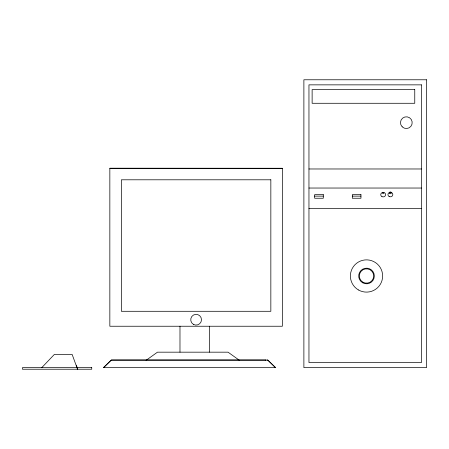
<?xml version="1.0" encoding="UTF-8"?>
<svg xmlns="http://www.w3.org/2000/svg" width="449" height="449" viewBox="0 0 449 449"><rect width="100%" height="100%" fill="white"/><g stroke="black" fill="none" stroke-linecap="round" stroke-linejoin="round"><path stroke-width="0.67" d="M41.673 367.742L54.34 354.441L72.143 354.441L77.548 369.224L76.459 365.189M103.517 367.636L111.335 360.036L103.517 367.636L275.546 367.636L267.727 360.036L275.546 367.636M146.105 360.311L157.47 352.173L228.047 352.173L239.412 360.311M109.842 168.268L282.365 168.268L282.365 326.238L109.842 326.238L109.842 168.268L282.365 168.33M308.957 168.976L421.476 168.976M308.957 188.036L421.476 188.036M314.665 196.123L323.291 196.123M352.325 196.123L360.951 196.123M308.957 208.532L421.476 208.532M112.166 360.042L265.623 360.042M267.727 360.087L111.341 360.092M265.623 360.087L265.976 360.098M209.47 326.238L209.47 352.173M179.982 326.238L179.982 352.173M383.687 192.441A0.724 0.668 0 0 1 383.687 193.384A0.724 0.668 0 0 1 382.66 193.384A0.724 0.668 0 0 1 382.66 192.441M426.55 79.776L303.883 79.776L303.883 367.636L426.55 367.636L426.55 79.776M421.476 84.855L308.957 84.855L308.957 362.556L421.476 362.556L421.476 84.855M414.758 89.598L312.128 89.598L312.128 103.281L414.758 103.281L414.758 89.598M270.842 179.796L121.37 179.796L121.37 311.292L270.842 311.292L270.842 179.796M323.291 194.647L314.665 194.647L314.665 198.245L323.291 198.245L323.291 194.647M360.951 194.647L352.325 194.647L352.325 198.245L360.951 198.245L360.951 194.647M91.736 367.636L22.45 367.636L22.45 369.224L91.736 369.224L91.736 367.636M402.192 126.809A5.865 5.865 0 0 0 412.002 124.177A5.865 5.865 0 0 0 404.818 116.998A5.865 5.865 0 0 0 402.192 126.809M358.454 289.959A16.13 16.13 0 0 0 382.643 275.989A16.13 16.13 0 0 0 358.454 262.02A16.13 16.13 0 0 0 358.454 289.959M362.607 282.763A7.818 7.818 0 0 0 374.337 275.989A7.818 7.818 0 0 0 362.607 269.215A7.818 7.818 0 0 0 362.607 282.763M362.932 282.191A7.162 7.162 0 0 0 373.68 275.989A7.162 7.162 0 0 0 362.932 269.787A7.162 7.162 0 0 0 362.932 282.191M381.953 196.595A2.441 2.245 0 0 0 385.618 194.647A2.441 2.245 0 0 0 381.953 192.705A2.441 2.245 0 0 0 381.953 196.595M389.16 196.516A2.441 2.245 0 0 0 392.824 194.574A2.441 2.245 0 0 0 389.16 192.627A2.441 2.245 0 0 0 389.16 196.516M389.889 193.614A0.977 0.898 0 0 0 391.354 192.84A0.977 0.898 0 0 0 389.889 192.06A0.977 0.898 0 0 0 389.889 193.614M193.418 324.369A5.377 5.377 0 0 0 201.483 319.71A5.377 5.377 0 0 0 193.418 315.058A5.377 5.377 0 0 0 193.418 324.369"/></g></svg>
